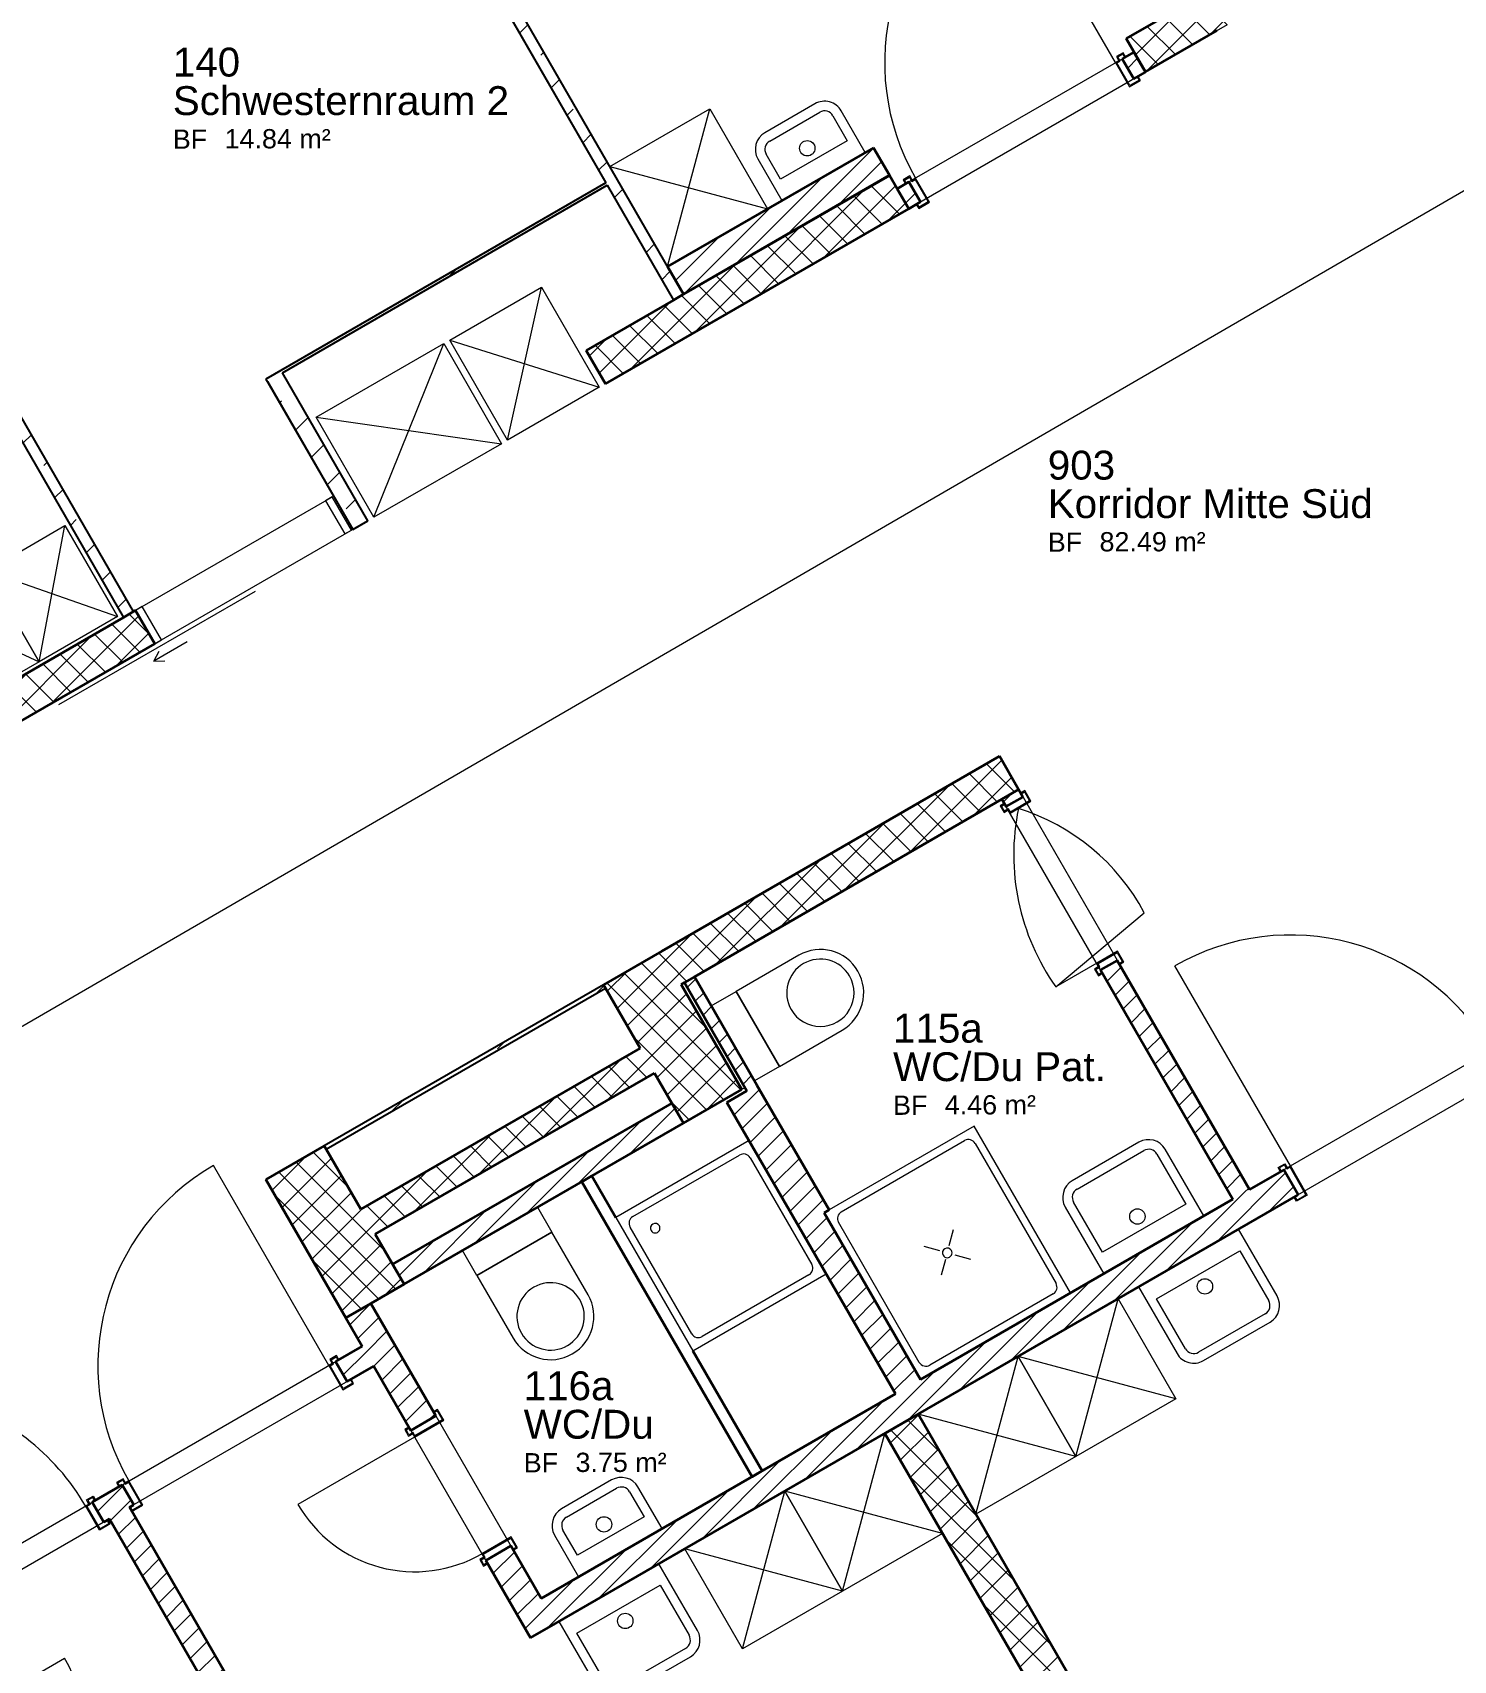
# Model space of a CAD drawing. Header units: centimetres. Extents: x -63 to 12757, y -227 to 7527.
# Drawn here: x 6162 to 6901, y 3370 to 4216 of the extents above; entities that cross this region are included whole.
import ezdxf

# ---------------------------------------------------------------- set-up
doc = ezdxf.new("R2010")
doc.units = ezdxf.units.CM
for name, color, linetype, lineweight in [('A----___H_HATCH', 252, 'Continuous', 9), ('A----___J_MARKEN', 252, 'Continuous', 15), ('A_E--___E_WAENDE', 7, 'Continuous', 35), ('A_E5-___E_FENTUER', 252, 'Continuous', 9), ('A_I4-___E_SANITAER', 253, 'Continuous', 9), ('A_M1-___E_TRENNWAENDE', 7, 'Continuous', 25), ('A_R--___E_AUSSTATTUNG', 253, 'Continuous', 9), ('A_Z20___E_RAUM', 255, 'Continuous', 9), ('A_Z21___T_RAUMTEXT', 7, 'Continuous', 15)]:
    doc.layers.add(name, color=color, linetype=linetype, lineweight=lineweight)
doc.styles.add('Arial_1', font='arial.ttf', dxfattribs={"height": 0.2})
doc.styles.add('Arial_2', font='arial.ttf', dxfattribs={"height": 10})
doc.styles.add('Arial_3', font='arial.ttf', dxfattribs={"height": 15})
pattern_1 = [(45, (0, 0), (-5.656854, 5.656854), [])]
pattern_2 = [(45, (0, 0), (-7.071068, 7.071068), []), (135, (0, 0), (-7.071068, -7.071068), [])]
pattern_3 = [(45, (0, 0), (-22.45064, 22.45064), []), (45, (22.45, 0), (-22.45064, 22.45064), [15.875, -7.937])]

# ---------------------------------------------------------------- blocks, each defined once
blk = doc.blocks.new('_Zargentür 1-flg - 90 x 210-2022651-033O')
at = {"layer": 'A_E5-___E_FENTUER'}
for p, q in [((-45, -3.28), (-45, 86.72)), ((-51, -0.78), (-47, -0.78)), ((-51, -3.28), (-51, -0.78)), ((-50.5, -3.28), (-51, -3.28)), ((-50.5, -1.28), (-50.5, -3.28)), ((-47.5, -1.28), (-50.5, -1.28)), ((-47.5, -3.78), (-47.5, -1.28)), ((-45.5, -3.78), (-47.5, -3.78)), ((-47, -0.78), (-47, -3.28)), ((-47, -3.28), (-45, -3.28)), ((-45.5, -20.28), (-45.5, -3.78)), ((-45, -3.28), (-45, -20.78)), ((45, -3.28), (47, -3.28)), ((45, -20.78), (45, -3.28)), ((45.5, -3.78), (45.5, -20.28)), ((47.5, -3.78), (45.5, -3.78)), ((47, -0.78), (51, -0.78)), ((47, -3.28), (47, -0.78)), ((47.5, -1.28), (47.5, -3.78)), ((50.5, -1.28), (47.5, -1.28)), ((50.5, -3.28), (50.5, -1.28)), ((51, -3.28), (50.5, -3.28)), ((51, -0.78), (51, -3.28)), ((-51.5, -18.28), (-51, -18.28)), ((-51.5, -20.78), (-51.5, -18.28)), ((-45, -20.78), (-51.5, -20.78)), ((-51, -18.28), (-51, -20.28)), ((-51, -20.28), (-45.5, -20.28)), ((51.5, -20.78), (45, -20.78)), ((45.5, -20.28), (51, -20.28)), ((51, -18.28), (51.5, -18.28)), ((51, -20.28), (51, -18.28)), ((51.5, -18.28), (51.5, -20.78))]:
    blk.add_line(p, q, dxfattribs=at)
blk.add_arc((-45, -3.28), 90, 360, 90, dxfattribs=at)
blk = doc.blocks.new('_Zargentür 1-flg - 120 x 210-2022510-033O')
at = {"layer": 'A_E5-___E_FENTUER'}
for p, q in [((-60, -4.78), (-60, 115.22)), ((-66, -2.28), (-62, -2.28)), ((-66, -4.78), (-66, -2.28)), ((-65.5, -4.78), (-66, -4.78)), ((-65.5, -2.78), (-65.5, -4.78)), ((-62.5, -2.78), (-65.5, -2.78)), ((-62.5, -5.28), (-62.5, -2.78)), ((-60.5, -5.28), (-62.5, -5.28)), ((-62, -2.28), (-62, -4.78)), ((-62, -4.78), (-60, -4.78)), ((-60.5, -18.78), (-60.5, -5.28)), ((-60, -4.78), (-60, -19.28)), ((60, -4.78), (62, -4.78)), ((60, -19.28), (60, -4.78)), ((60.5, -5.28), (60.5, -18.78)), ((62.5, -5.28), (60.5, -5.28)), ((62, -2.28), (66, -2.28)), ((62, -4.78), (62, -2.28)), ((62.5, -2.78), (62.5, -5.28)), ((65.5, -2.78), (62.5, -2.78)), ((65.5, -4.78), (65.5, -2.78)), ((66, -4.78), (65.5, -4.78)), ((66, -2.28), (66, -4.78)), ((-66.5, -16.78), (-66, -16.78)), ((-66.5, -19.28), (-66.5, -16.78)), ((-66, -16.78), (-66, -18.78)), ((66, -16.78), (66.5, -16.78)), ((66, -18.78), (66, -16.78)), ((66.5, -16.78), (66.5, -19.28)), ((-60, -19.28), (-66.5, -19.28)), ((-66, -18.78), (-60.5, -18.78)), ((66.5, -19.28), (60, -19.28)), ((60.5, -18.78), (66, -18.78))]:
    blk.add_line(p, q, dxfattribs=at)
blk.add_arc((-60, -4.78), 120, 360, 90, dxfattribs=at)
blk = doc.blocks.new('_Zargentür 1-flg - 120 x 210-V14-033O')
at = {"layer": 'A_E5-___E_FENTUER'}
for p, q in [((-60, 19.28), (-66.5, 19.28)), ((-66.5, 19.28), (-66.5, 16.78)), ((-66, 16.78), (-66, 18.78)), ((-66, 18.78), (-60.5, 18.78)), ((-60.5, 18.78), (-60.5, 5.28)), ((-60, 4.78), (-60, 19.28)), ((60, 19.28), (60, 4.78)), ((66.5, 19.28), (60, 19.28)), ((60.5, 5.28), (60.5, 18.78)), ((60.5, 18.78), (66, 18.78)), ((66, 18.78), (66, 16.78)), ((66.5, 16.78), (66.5, 19.28)), ((-66.5, 16.78), (-66, 16.78)), ((66, 16.78), (66.5, 16.78)), ((-65.5, 4.78), (-66, 4.78)), ((-66, 4.78), (-66, 2.28)), ((-66, 2.28), (-62, 2.28)), ((-65.5, 2.78), (-65.5, 4.78)), ((-62.5, 2.78), (-65.5, 2.78)), ((-60.5, 5.28), (-62.5, 5.28)), ((-62.5, 5.28), (-62.5, 2.78)), ((-62, 2.28), (-62, 4.78)), ((-62, 4.78), (-60, 4.78)), ((-60, 4.78), (-60, -115.22)), ((60, 4.78), (62, 4.78)), ((62.5, 5.28), (60.5, 5.28)), ((62, 4.78), (62, 2.28)), ((62, 2.28), (66, 2.28)), ((62.5, 2.78), (62.5, 5.28)), ((65.5, 2.78), (62.5, 2.78)), ((66, 4.78), (65.5, 4.78)), ((65.5, 4.78), (65.5, 2.78)), ((66, 2.28), (66, 4.78))]:
    blk.add_line(p, q, dxfattribs=at)
blk.add_arc((-60, 4.78), 120, 270, 0, dxfattribs=at)
blk = doc.blocks.new('_Zargentür 1-flg - 70 x 210-2022594-033O')
at = {"layer": 'A_E5-___E_FENTUER'}
for p, q in [((-35, 20.78), (-41.5, 20.78)), ((-41.5, 20.78), (-41.5, 18.28)), ((-41.5, 18.28), (-41, 18.28)), ((-41, 18.28), (-41, 20.28)), ((-41, 20.28), (-35.5, 20.28)), ((-35.5, 20.28), (-35.5, 3.78)), ((-35, 3.28), (-35, 20.78)), ((35, 20.78), (35, 3.28)), ((41.5, 20.78), (35, 20.78)), ((35.5, 3.78), (35.5, 20.28)), ((35.5, 20.28), (41, 20.28)), ((41, 20.28), (41, 18.28)), ((41, 18.28), (41.5, 18.28)), ((41.5, 18.28), (41.5, 20.78)), ((-40.5, 3.28), (-41, 3.28)), ((-41, 3.28), (-41, 0.78)), ((-41, 0.78), (-37, 0.78)), ((-40.5, 1.28), (-40.5, 3.28)), ((-37.5, 1.28), (-40.5, 1.28)), ((-35.5, 3.78), (-37.5, 3.78)), ((-37.5, 3.78), (-37.5, 1.28)), ((-37, 0.78), (-37, 3.28)), ((-37, 3.28), (-35, 3.28)), ((-35, 3.28), (-35, -66.72)), ((35, 3.28), (37, 3.28)), ((37.5, 3.78), (35.5, 3.78)), ((37, 3.28), (37, 0.78)), ((37, 0.78), (41, 0.78)), ((37.5, 1.28), (37.5, 3.78)), ((40.5, 1.28), (37.5, 1.28)), ((41, 3.28), (40.5, 3.28)), ((40.5, 3.28), (40.5, 1.28)), ((41, 0.78), (41, 3.28))]:
    blk.add_line(p, q, dxfattribs=at)
blk.add_arc((-35, 3.28), 70, 270, 0, dxfattribs=at)
blk = doc.blocks.new('_Schwenktür 1-flg - 90 x 210-1933235-033O')
at = {"layer": 'A_E5-___E_FENTUER'}
for p, q in [((45, -18.72), (34.6, 40.28)), ((-45, 18.28), (-51.5, 18.28)), ((-51.5, 18.28), (-51.5, 15.78)), ((-51, 15.78), (-51, 17.78)), ((-51, 17.78), (-45.5, 17.78)), ((-45.5, 17.78), (-45.5, 6.28)), ((-45, 5.78), (-45, 18.28)), ((45, 18.28), (45, 5.78)), ((51.5, 18.28), (45, 18.28)), ((45.5, 6.28), (45.5, 17.78)), ((45.5, 17.78), (51, 17.78)), ((51, 17.78), (51, 15.78)), ((51.5, 15.78), (51.5, 18.28)), ((-51.5, 15.78), (-51, 15.78)), ((51, 15.78), (51.5, 15.78)), ((-50.5, 5.78), (-51, 5.78)), ((-51, 5.78), (-51, 3.28)), ((-51, 3.28), (-47, 3.28)), ((-50.5, 3.78), (-50.5, 5.78)), ((-47.5, 3.78), (-50.5, 3.78)), ((-45.5, 6.28), (-47.5, 6.28)), ((-47.5, 6.28), (-47.5, 3.78)), ((-47, 3.28), (-47, 5.78)), ((-47, 5.78), (-45, 5.78)), ((45, 5.78), (45, -18.72)), ((45, 5.78), (47, 5.78)), ((47.5, 6.28), (45.5, 6.28)), ((47, 5.78), (47, 3.28)), ((47, 3.28), (51, 3.28)), ((47.5, 3.78), (47.5, 6.28)), ((50.5, 3.78), (47.5, 3.78)), ((51, 5.78), (50.5, 5.78)), ((50.5, 5.78), (50.5, 3.78)), ((51, 3.28), (51, 5.78))]:
    blk.add_line(p, q, dxfattribs=at)
for centre, radius, start, end in [((30.64, -71.17), 111.52, 87.96431, 132.70695), ((33.77, 99.06), 118.31, 228.25712, 275.44689)]:
    blk.add_arc(centre, radius, start, end, dxfattribs=at)
blk = doc.blocks.new('_Zargentür 1-flg - 120 x 210-2022588-033O')
at = {"layer": 'A_E5-___E_FENTUER'}
for p, q in [((-60, -3.28), (-60, 116.72)), ((-66, -0.78), (-62, -0.78)), ((-66, -3.28), (-66, -0.78)), ((-65.5, -3.28), (-66, -3.28)), ((-65.5, -1.28), (-65.5, -3.28)), ((-62.5, -1.28), (-65.5, -1.28)), ((-62.5, -3.78), (-62.5, -1.28)), ((-60.5, -3.78), (-62.5, -3.78)), ((-62, -0.78), (-62, -3.28)), ((-62, -3.28), (-60, -3.28)), ((-60.5, -20.28), (-60.5, -3.78)), ((-60, -3.28), (-60, -20.78)), ((60, -3.28), (62, -3.28)), ((60, -20.78), (60, -3.28)), ((60.5, -3.78), (60.5, -20.28)), ((62.5, -3.78), (60.5, -3.78)), ((62, -0.78), (66, -0.78)), ((62, -3.28), (62, -0.78)), ((62.5, -1.28), (62.5, -3.78)), ((65.5, -1.28), (62.5, -1.28)), ((65.5, -3.28), (65.5, -1.28)), ((66, -3.28), (65.5, -3.28)), ((66, -0.78), (66, -3.28)), ((-66.5, -18.28), (-66, -18.28)), ((-66.5, -20.78), (-66.5, -18.28)), ((-60, -20.78), (-66.5, -20.78)), ((-66, -18.28), (-66, -20.28)), ((-66, -20.28), (-60.5, -20.28)), ((66.5, -20.78), (60, -20.78)), ((60.5, -20.28), (66, -20.28)), ((66, -18.28), (66.5, -18.28)), ((66, -20.28), (66, -18.28)), ((66.5, -18.28), (66.5, -20.78))]:
    blk.add_line(p, q, dxfattribs=at)
blk.add_arc((-60, -3.28), 120, 360, 90, dxfattribs=at)
blk = doc.blocks.new('_Zargentür 1-flg - 120 x 210-2022589-033O')
at = {"layer": 'A_E5-___E_FENTUER'}
for p, q in [((-60, 20.78), (-66.5, 20.78)), ((-66.5, 20.78), (-66.5, 18.28)), ((-66.5, 18.28), (-66, 18.28)), ((-66, 18.28), (-66, 20.28)), ((-66, 20.28), (-60.5, 20.28)), ((-60.5, 20.28), (-60.5, 3.78)), ((-60, 3.28), (-60, 20.78)), ((60, 20.78), (60, 3.28)), ((66.5, 20.78), (60, 20.78)), ((60.5, 3.78), (60.5, 20.28)), ((60.5, 20.28), (66, 20.28)), ((66, 20.28), (66, 18.28)), ((66, 18.28), (66.5, 18.28)), ((66.5, 18.28), (66.5, 20.78)), ((-65.5, 3.28), (-66, 3.28)), ((-66, 3.28), (-66, 0.78)), ((-66, 0.78), (-62, 0.78)), ((-65.5, 1.28), (-65.5, 3.28)), ((-62.5, 1.28), (-65.5, 1.28)), ((-60.5, 3.78), (-62.5, 3.78)), ((-62.5, 3.78), (-62.5, 1.28)), ((-62, 0.78), (-62, 3.28)), ((-62, 3.28), (-60, 3.28)), ((-60, 3.28), (-60, -116.72)), ((60, 3.28), (62, 3.28)), ((62.5, 3.78), (60.5, 3.78)), ((62, 3.28), (62, 0.78)), ((62, 0.78), (66, 0.78)), ((62.5, 1.28), (62.5, 3.78)), ((65.5, 1.28), (62.5, 1.28)), ((66, 3.28), (65.5, 3.28)), ((65.5, 3.28), (65.5, 1.28)), ((66, 0.78), (66, 3.28))]:
    blk.add_line(p, q, dxfattribs=at)
blk.add_arc((-60, 3.28), 120, 270, 0, dxfattribs=at)
blk = doc.blocks.new('_Waschbecken - 500 x 350-473838-033O')
at = {"layer": 'A_I4-___E_SANITAER'}
for p, q in [((27.6, 42.5), (-2.4, 42.5)), ((-2.4, 37.5), (27.6, 37.5)), ((-2.4, 37.5), (27.6, 37.5)), ((-12.4, 32.5), (-12.4, 7.5)), ((-7.4, 17.5), (-7.4, 32.5)), ((-7.4, 17.5), (-7.4, 32.5)), ((32.6, 32.5), (32.6, 17.5)), ((32.6, 32.5), (32.6, 17.5)), ((37.6, 7.5), (37.6, 32.5)), ((32.6, 17.5), (-7.4, 17.5)), ((32.6, 17.5), (-7.4, 17.5)), ((-12.4, 7.5), (37.6, 7.5))]:
    blk.add_line(p, q, dxfattribs=at)
blk.add_circle((12.6, 24.5), 4, dxfattribs=at)
for centre, radius, start, end in [((-2.4, 32.5), 10, 90, 180), ((-2.4, 32.5), 10, 90, 180), ((27.6, 32.5), 10, 360, 90), ((27.6, 32.5), 10, 360, 90), ((-2.4, 32.5), 5, 90, 180), ((-2.4, 32.5), 5, 90, 180), ((27.6, 32.5), 5, 0, 90), ((27.6, 32.5), 5, 0, 90)]:
    blk.add_arc(centre, radius, start, end, dxfattribs=at)
blk = doc.blocks.new('_WC - mit Spülkasten-1642833-033O')
at = {"layer": 'A_I4-___E_SANITAER'}
for p, q in [((-9.9, 58.5), (-9.9, 21)), ((35.1, 21), (35.1, 58.5)), ((-9.9, 6), (-9.9, 21)), ((35.1, 21), (-9.9, 21)), ((-9.9, 21), (35.1, 21)), ((35.1, 21), (35.1, 6)), ((-9.9, 6), (35.1, 6))]:
    blk.add_line(p, q, dxfattribs=at)
for radius, start, end in [(22.5, 360, 180), (17.5, 90, 270), (17.5, 90, 270), (17.5, 270, 90), (17.5, 270, 90)]:
    blk.add_arc((12.6, 58.5), radius, start, end, dxfattribs=at)
blk = doc.blocks.new('_Dusche - 80 x 80-315892-033O')
at = {"layer": 'A_I4-___E_SANITAER'}
for p, q in [((24.43, 56.98), (-55.57, 56.98)), ((-55.57, 56.98), (-55.57, -23.02)), ((-47.57, 52.98), (16.43, 52.98)), ((-47.57, 52.98), (16.43, 52.98)), ((24.43, -23.02), (24.43, 56.98)), ((-51.57, -15.02), (-51.57, 48.98)), ((-51.57, -15.02), (-51.57, 48.98)), ((20.43, 48.98), (20.43, -15.02)), ((20.43, 48.98), (20.43, -15.02)), ((-55.57, -23.02), (24.43, -23.02)), ((16.43, -19.02), (-47.57, -19.02)), ((16.43, -19.02), (-47.57, -19.02))]:
    blk.add_line(p, q, dxfattribs=at)
for centre, radius, start, end in [((-47.57, 48.98), 4, 90, 180), ((-47.57, 48.98), 4, 90, 180), ((16.43, 48.98), 4, 0, 90), ((16.43, 48.98), 4, 0, 90), ((9.43, -8.02), 2.5, 0, 180), ((9.43, -8.02), 2.5, 360, 180), ((9.43, -8.02), 2.5, 180, 360), ((9.43, -8.02), 2.5, 180, 360), ((-47.57, -15.02), 4, 180, 270), ((-47.57, -15.02), 4, 180, 270), ((16.43, -15.02), 4, 270, 0), ((16.43, -15.02), 4, 270, 0)]:
    blk.add_arc(centre, radius, start, end, dxfattribs=at)
blk = doc.blocks.new('_Zargentür 1-flg - 120 x 210-2022513-033O')
at = {"layer": 'A_E5-___E_FENTUER'}
for p, q in [((-60, 19.28), (-66.5, 19.28)), ((-66.5, 19.28), (-66.5, 16.78)), ((-66, 16.78), (-66, 18.78)), ((-66, 18.78), (-60.5, 18.78)), ((-60.5, 18.78), (-60.5, 5.28)), ((-60, 4.78), (-60, 19.28)), ((60, 19.28), (60, 4.78)), ((66.5, 19.28), (60, 19.28)), ((60.5, 5.28), (60.5, 18.78)), ((60.5, 18.78), (66, 18.78)), ((66, 18.78), (66, 16.78)), ((66.5, 16.78), (66.5, 19.28)), ((-66.5, 16.78), (-66, 16.78)), ((66, 16.78), (66.5, 16.78)), ((-65.5, 4.78), (-66, 4.78)), ((-66, 4.78), (-66, 2.28)), ((-66, 2.28), (-62, 2.28)), ((-65.5, 2.78), (-65.5, 4.78)), ((-62.5, 2.78), (-65.5, 2.78)), ((-60.5, 5.28), (-62.5, 5.28)), ((-62.5, 5.28), (-62.5, 2.78)), ((-62, 2.28), (-62, 4.78)), ((-62, 4.78), (-60, 4.78)), ((-60, 4.78), (-60, -115.22)), ((60, 4.78), (62, 4.78)), ((62.5, 5.28), (60.5, 5.28)), ((62, 4.78), (62, 2.28)), ((62, 2.28), (66, 2.28)), ((62.5, 2.78), (62.5, 5.28)), ((65.5, 2.78), (62.5, 2.78)), ((66, 4.78), (65.5, 4.78)), ((65.5, 4.78), (65.5, 2.78)), ((66, 2.28), (66, 4.78))]:
    blk.add_line(p, q, dxfattribs=at)
blk.add_arc((-60, 4.78), 120, 270, 0, dxfattribs=at)
blk = doc.blocks.new('_Schiebetür 1-flg - 110 x 210-1930880-033O')
at = {"layer": 'A_E5-___E_FENTUER'}
for p, q in [((-55, 17.63), (-59, 17.63)), ((-59, 17.63), (-59, -2.37)), ((-55, -2.37), (-55, 17.63)), ((59, 17.63), (55, 17.63)), ((55, 17.63), (55, -2.37)), ((59, -2.37), (59, 17.63)), ((-118, -4.87), (0, -4.87)), ((-64, -9.87), (-58.97, -6.96)), ((-59, -2.37), (-55, -2.37)), ((55, -2.37), (59, -2.37)), ((-64, -9.87), (-58.97, -12.77)), ((-44, -9.87), (-64, -9.87))]:
    blk.add_line(p, q, dxfattribs=at)
blk = doc.blocks.new('_WC - mit Spülkasten-1642832-033O')
at = {"layer": 'A_I4-___E_SANITAER'}
for p, q in [((-9.9, 55.5), (-9.9, 18)), ((35.1, 18), (35.1, 55.5)), ((-9.9, 3), (-9.9, 18)), ((35.1, 18), (-9.9, 18)), ((-9.9, 18), (35.1, 18)), ((35.1, 18), (35.1, 3)), ((-9.9, 3), (35.1, 3))]:
    blk.add_line(p, q, dxfattribs=at)
for radius, start, end in [(22.5, 360, 180), (17.5, 90, 270), (17.5, 90, 270), (17.5, 270, 90), (17.5, 270, 90)]:
    blk.add_arc((12.6, 55.5), radius, start, end, dxfattribs=at)
blk = doc.blocks.new('_Waschbecken - 500 x 350-474586-033O')
at = {"layer": 'A_I4-___E_SANITAER'}
for p, q in [((27.6, 43.25), (-2.4, 43.25)), ((-2.4, 38.25), (27.6, 38.25)), ((-2.4, 38.25), (27.6, 38.25)), ((-12.4, 33.25), (-12.4, 8.25)), ((-7.4, 18.25), (-7.4, 33.25)), ((-7.4, 18.25), (-7.4, 33.25)), ((32.6, 33.25), (32.6, 18.25)), ((32.6, 33.25), (32.6, 18.25)), ((37.6, 8.25), (37.6, 33.25)), ((32.6, 18.25), (-7.4, 18.25)), ((32.6, 18.25), (-7.4, 18.25)), ((-12.4, 8.25), (37.6, 8.25))]:
    blk.add_line(p, q, dxfattribs=at)
blk.add_circle((12.6, 25.25), 4, dxfattribs=at)
for centre, radius, start, end in [((-2.4, 33.25), 10, 90, 180), ((-2.4, 33.25), 10, 90, 180), ((27.6, 33.25), 10, 360, 90), ((27.6, 33.25), 10, 360, 90), ((-2.4, 33.25), 5, 90, 180), ((-2.4, 33.25), 5, 90, 180), ((27.6, 33.25), 5, 0, 90), ((27.6, 33.25), 5, 0, 90)]:
    blk.add_arc(centre, radius, start, end, dxfattribs=at)
blk = doc.blocks.new('_Waschbecken - 600 x 500-V17-033O')
at = {"layer": 'A_I4-___E_SANITAER'}
for p, q in [((32.6, 57.5), (-7.4, 57.5)), ((-7.4, 52.5), (32.6, 52.5)), ((-7.4, 52.5), (32.6, 52.5)), ((-17.4, 47.5), (-17.4, 7.5)), ((-12.4, 17.5), (-12.4, 47.5)), ((-12.4, 17.5), (-12.4, 47.5)), ((37.6, 47.5), (37.6, 17.5)), ((37.6, 47.5), (37.6, 17.5)), ((42.6, 7.5), (42.6, 47.5)), ((37.6, 17.5), (-12.4, 17.5)), ((37.6, 17.5), (-12.4, 17.5)), ((-17.4, 7.5), (42.6, 7.5))]:
    blk.add_line(p, q, dxfattribs=at)
blk.add_circle((12.6, 24.5), 4, dxfattribs=at)
for centre, radius, start, end in [((-7.4, 47.5), 10, 90, 180), ((-7.4, 47.5), 10, 90, 180), ((-7.4, 47.5), 5, 90, 180), ((-7.4, 47.5), 5, 90, 180), ((32.6, 47.5), 10, 360, 90), ((32.6, 47.5), 10, 360, 90), ((32.6, 47.5), 5, 0, 90), ((32.6, 47.5), 5, 0, 90)]:
    blk.add_arc(centre, radius, start, end, dxfattribs=at)
blk = doc.blocks.new('_Dusche_ungleich2 - ungleich-826947-033O')
at = {"layer": 'A_I4-___E_SANITAER'}
for p, q in [((-48.84, 47.97), (-48.84, -52.02)), ((41.16, 47.99), (-45.84, 47.99)), ((-40.84, 43.99), (33.16, 43.99)), ((-40.84, 43.99), (33.16, 43.99)), ((41.16, -52.02), (41.16, 47.99)), ((-44.84, -44.02), (-44.84, 39.99)), ((-44.84, -44.02), (-44.84, 39.99)), ((37.16, 39.99), (37.16, -44.02)), ((37.16, 39.99), (37.16, -44.02)), ((-6.67, 0.81), (-12.68, 6.82)), ((-1.01, 0.81), (5, 6.82)), ((-6.32, -4.49), (-12.33, -10.5)), ((-1.01, -4.84), (5, -10.85)), ((33.16, -48.02), (-40.84, -48.02)), ((33.16, -48.02), (-40.84, -48.02)), ((-48.84, -52.02), (41.16, -52.02))]:
    blk.add_line(p, q, dxfattribs=at)
for centre, radius, start, end in [((-40.84, 39.99), 4, 90, 180), ((-40.84, 39.99), 4, 90, 180), ((33.16, 39.99), 4, 0, 90), ((33.16, 39.99), 4, 0, 90), ((-3.84, -2.02), 2.5, 0, 180), ((-3.84, -2.02), 2.5, 360, 180), ((-3.84, -2.02), 2.5, 180, 360), ((-3.84, -2.02), 2.5, 180, 360), ((-40.84, -44.02), 4, 180, 270), ((-40.84, -44.02), 4, 180, 270), ((33.16, -44.02), 4, 270, 0), ((33.16, -44.02), 4, 270, 0)]:
    blk.add_arc(centre, radius, start, end, dxfattribs=at)
blk = doc.blocks.new('_Schrank Variabel - _Schrank Variabel-1645260-033O')
at = {"layer": 'A_R--___E_AUSSTATTUNG'}
for p, q in [((-15.03, -24.98), (-15.03, 29.52)), ((-15.03, 29.52), (23.47, 29.52)), ((-15.03, -24.98), (23.47, 29.52)), ((-15.03, 29.52), (23.47, -24.98)), ((23.47, 29.52), (23.47, -24.98)), ((23.47, -24.98), (-15.03, -24.98))]:
    blk.add_line(p, q, dxfattribs=at)
blk = doc.blocks.new('_Schrank Variabel - _Schrank Variabel-1645539-033O')
at = {"layer": 'A_R--___E_AUSSTATTUNG'}
for p, q in [((-19.28, -24.98), (-19.28, 29.52)), ((-19.28, 29.52), (27.72, 29.52)), ((-19.28, -24.98), (27.72, 29.52)), ((-19.28, 29.52), (27.72, -24.98)), ((27.72, 29.52), (27.72, -24.98)), ((27.72, -24.98), (-19.28, -24.98))]:
    blk.add_line(p, q, dxfattribs=at)
blk = doc.blocks.new('_Schrank Variabel - _Schrank Variabel-1645812-033O')
at = {"layer": 'A_R--___E_AUSSTATTUNG'}
for p, q in [((-34.03, -27.75), (-34.03, 32.28)), ((-34.03, 32.28), (42.47, 32.28)), ((-34.03, -27.75), (42.47, 32.28)), ((-34.03, 32.28), (42.47, -27.75)), ((42.47, 32.28), (42.47, -27.75)), ((42.47, -27.75), (-34.03, -27.75))]:
    blk.add_line(p, q, dxfattribs=at)
blk = doc.blocks.new('_Schrank Variabel - _Schrank Variabel-1646039-033O')
at = {"layer": 'A_R--___E_AUSSTATTUNG'}
for p, q in [((-23.28, -27.75), (-23.28, 32.28)), ((-23.28, 32.28), (31.72, 32.28)), ((-23.28, -27.75), (31.72, 32.28)), ((-23.28, 32.28), (31.72, -27.75)), ((31.72, 32.28), (31.72, -27.75)), ((31.72, -27.75), (-23.28, -27.75))]:
    blk.add_line(p, q, dxfattribs=at)
blk = doc.blocks.new('_Schrank - Hochschrank 60 x 60-2063835-033O')
at = {"layer": 'A_R--___E_AUSSTATTUNG'}
for p, q in [((-25.78, -27.73), (-25.78, 32.27)), ((-25.78, 32.27), (34.22, 32.27)), ((-25.78, -27.73), (34.22, 32.27)), ((-25.78, 32.27), (34.22, -27.73)), ((34.22, 32.27), (34.22, -27.73)), ((34.22, -27.73), (-25.78, -27.73))]:
    blk.add_line(p, q, dxfattribs=at)
blk = doc.blocks.new('_Beschriftung Räume - Nummer_ Name_ Fläche-157530-033O')
at = {"layer": 'A_Z21___T_RAUMTEXT', "insert": (-0.364, -0.522), "char_height": 0.2, "width": 0.44093, "attachment_point": 1, "style": 'Arial_1'}
blk.add_mtext('BF', dxfattribs=at)

msp = doc.modelspace()

# ---------------------------------------------------------------- hatches: boundary and pattern name
at = {"layer": 'A----___H_HATCH'}
h = msp.add_hatch(dxfattribs=at)
h.set_pattern_fill('FP_15', color=256, style=0, pattern_type=2)
h.set_pattern_definition(pattern_3)
h.paths.add_polyline_path([(6495.36, 4076.54), (6500.56, 4079.54), (6267.61, 4483.19), (6262.41, 4480.19), (6460.97, 4136.14)], flags=0)
h = msp.add_hatch(dxfattribs=at)
h.set_pattern_fill('FP_15', color=256, style=0, pattern_type=2)
h.set_pattern_definition(pattern_3)
h.paths.add_polyline_path([(6209.63, 3911.64), (6214.82, 3914.64), (6045.32, 4208.22), (6040.13, 4205.22), (6059.07, 4172.41)], flags=0)
h.paths.add_polyline_path([(5991.13, 4290.09), (5996.32, 4293.09), (5981.81, 4318.23), (5976.62, 4315.23), (5981.81, 4306.23)], flags=0)
h = msp.add_hatch(dxfattribs=at)
h.set_pattern_fill('FP_2', color=256, style=0, pattern_type=2)
h.set_pattern_definition(pattern_2)
h.paths.add_polyline_path([(6740.55, 4195.04), (6788.18, 4222.54), (6778.18, 4239.86), (6730.55, 4212.36)], flags=0)
h = msp.add_hatch(dxfattribs=at)
h.set_pattern_fill('FP_18', color=256, style=0, pattern_type=2)
h.set_pattern_definition(pattern_1)
h.paths.add_polyline_path([(6617.61, 4124), (6623.67, 4127.5), (6617.67, 4137.89), (6611.61, 4134.39)], flags=0)
h.paths.add_polyline_path([(6734.52, 4191.5), (6740.58, 4195), (6734.58, 4205.39), (6728.52, 4201.89)], flags=0)
h = msp.add_hatch(dxfattribs=at)
h.set_pattern_fill('FP_18', color=256, style=0, pattern_type=2)
h.set_pattern_definition(pattern_1)
h.paths.add_polyline_path([(6500.53, 4079.59), (6607.58, 4141.37), (6599.34, 4155.67), (6492.28, 4093.88)], flags=0)
h = msp.add_hatch(dxfattribs=at)
h.set_pattern_fill('FP_15', color=256, style=0, pattern_type=2)
h.set_pattern_definition(pattern_3)
h.paths.add_polyline_path([(6284.38, 4034.18), (6460.97, 4136.14), (6460.22, 4137.44), (6283.63, 4035.48)], flags=0)
h = msp.add_hatch(dxfattribs=at)
h.set_pattern_fill('FP_2', color=256, style=0, pattern_type=2)
h.set_pattern_definition(pattern_2)
h.paths.add_polyline_path([(6459.98, 4033.03), (6617.61, 4124), (6607.61, 4141.32), (6449.98, 4050.36)], flags=0)
h = msp.add_hatch(dxfattribs=at)
h.set_pattern_fill('FP_15', color=256, style=0, pattern_type=2)
h.set_pattern_definition(pattern_3)
h.paths.add_polyline_path([(6328.75, 3957.32), (6336.55, 3961.82), (6292.17, 4038.68), (6284.38, 4034.18)], flags=0)
h = msp.add_hatch(dxfattribs=at)
h.set_pattern_fill('FP_2', color=256, style=0, pattern_type=2)
h.set_pattern_definition(pattern_2)
h.paths.add_polyline_path([(6038.19, 3789.56), (6225.9, 3897.94), (6215.9, 3915.26), (6028.19, 3806.88)], flags=0)
h = msp.add_hatch(dxfattribs=at)
h.set_pattern_fill('FP_2', color=256, style=0, pattern_type=2)
h.set_pattern_definition(pattern_2)
h.paths.add_polyline_path([(6499.29, 3720.92), (6674.66, 3822.17), (6664.66, 3839.5), (6489.3, 3738.24)], flags=0)
h = msp.add_hatch(dxfattribs=at)
h.set_pattern_fill('FP_18', color=256, style=0, pattern_type=2)
h.set_pattern_definition(pattern_1)
h.paths.add_polyline_path([(6785.99, 3609.33), (6794.65, 3614.33), (6725.9, 3733.39), (6717.24, 3728.39), (6769.69, 3637.56)], flags=0)
h.paths.add_polyline_path([(6668.24, 3813.26), (6676.9, 3818.26), (6674.65, 3822.16), (6665.99, 3817.16)], flags=0)
h = msp.add_hatch(dxfattribs=at)
h.set_pattern_fill('FP_18', color=256, style=0, pattern_type=2)
h.set_pattern_definition(pattern_1)
h.paths.add_polyline_path([(6434.09, 3388.85), (6819.91, 3611.59), (6812.41, 3624.58), (6426.59, 3401.84)], flags=0)
h.paths.add_polyline_path([(6930.77, 3675.59), (6945.92, 3684.34), (6938.42, 3697.33), (6923.27, 3688.58)], flags=0)
h.paths.add_polyline_path([(7056.77, 3748.34), (7085.34, 3764.83), (7077.84, 3777.82), (7049.27, 3761.33)], flags=0)
h = msp.add_hatch(dxfattribs=at)
h.set_pattern_fill('FP_2', color=256, style=0, pattern_type=2)
h.set_pattern_definition(pattern_2)
h.paths.add_polyline_path([(6500.48, 3648.83), (6530.8, 3666.33), (6489.3, 3738.24), (6458.98, 3720.74), (6494.49, 3659.22)], flags=0)
h = msp.add_hatch(dxfattribs=at)
h.set_pattern_fill('FP_18', color=256, style=0, pattern_type=2)
h.set_pattern_definition(pattern_1)
h.paths.add_polyline_path([(6533.53, 3665.6), (6538.72, 3668.6), (6506.21, 3724.91), (6501.01, 3721.91), (6511.12, 3704.41)], flags=0)
h = msp.add_hatch(dxfattribs=at)
h.set_pattern_fill('FP_15', color=256, style=0, pattern_type=2)
h.set_pattern_definition(pattern_3)
h.paths.add_polyline_path([(6314.92, 3635.26), (6459.98, 3719.01), (6458.98, 3720.74), (6313.92, 3637)], flags=0)
h = msp.add_hatch(dxfattribs=at)
h.set_pattern_fill('FP_2', color=256, style=0, pattern_type=2)
h.set_pattern_definition(pattern_2)
h.paths.add_polyline_path([(6340.42, 3591.1), (6485.49, 3674.81), (6477.99, 3687.8), (6332.92, 3604.09)], flags=0)
h = msp.add_hatch(dxfattribs=at)
h.set_pattern_fill('FP_18', color=256, style=0, pattern_type=2)
h.set_pattern_definition(pattern_1)
h.paths.add_polyline_path([(6560.62, 3594.67), (6576.21, 3603.67), (6538.72, 3668.6), (6523.13, 3659.6), (6555.16, 3604.13)], flags=0)
h = msp.add_hatch(dxfattribs=at)
h.set_pattern_fill('FP_18', color=256, style=0, pattern_type=2)
h.set_pattern_definition(pattern_1)
h.paths.add_polyline_path([(6355.43, 3565.08), (6500.48, 3648.83), (6494.49, 3659.22), (6349.43, 3575.47)], flags=0)
h = msp.add_hatch(dxfattribs=at)
h.set_pattern_fill('FP_2', color=256, style=0, pattern_type=2)
h.set_pattern_definition(pattern_2)
h.paths.add_polyline_path([(6325.11, 3547.62), (6355.42, 3565.12), (6313.92, 3637), (6283.61, 3619.5)], flags=0)
h = msp.add_hatch(dxfattribs=at)
h.set_pattern_fill('FP_18', color=256, style=0, pattern_type=2)
h.set_pattern_definition(pattern_1)
h.paths.add_polyline_path([(6610.61, 3508.08), (6623.6, 3515.58), (6573.61, 3602.17), (6560.62, 3594.67), (6576.93, 3566.41)], flags=0)
h = msp.add_hatch(dxfattribs=at)
h.set_pattern_fill('FP_18', color=256, style=0, pattern_type=2)
h.set_pattern_definition(pattern_1)
h.paths.add_polyline_path([(6421.1, 3381.35), (6434.09, 3388.85), (6410.85, 3429.11), (6397.86, 3421.61)], flags=0)
h.paths.add_polyline_path([(6358.86, 3489.16), (6371.85, 3496.66), (6338.11, 3555.12), (6325.12, 3547.62), (6355.44, 3495.09)], flags=0)
h = msp.add_hatch(dxfattribs=at)
h.set_pattern_fill('FP_18', color=256, style=0, pattern_type=2)
h.set_pattern_definition(pattern_1)
h.paths.add_polyline_path([(6075.48, 3369.96), (6088.48, 3377.47), (6082.48, 3387.86), (6069.48, 3380.36), (6075.38, 3370.13)], flags=0)
h.paths.add_polyline_path([(6199.33, 3441.47), (6214.92, 3450.47), (6208.92, 3460.86), (6193.33, 3451.86)], flags=0)
h.paths.add_polyline_path([(6325.77, 3514.47), (6339.63, 3522.47), (6333.63, 3532.86), (6319.77, 3524.86)], flags=0)
h = msp.add_hatch(dxfattribs=at)
h.set_pattern_fill('FP_2', color=256, style=0, pattern_type=2)
h.set_pattern_definition(pattern_2)
h.paths.add_polyline_path([(6870.15, 3028.6), (6887.47, 3038.6), (6622.48, 3497.57), (6605.16, 3487.57), (6827.36, 3102.71)], flags=0)
h = msp.add_hatch(dxfattribs=at)
h.set_pattern_fill('FP_18', color=256, style=0, pattern_type=2)
h.set_pattern_definition(pattern_1)
h.paths.add_polyline_path([(6543.42, 2852.47), (6557.27, 2852.47), (6212.76, 3449.22), (6202.37, 3443.22), (6398.95, 3102.71)], flags=0)

# ---------------------------------------------------------------- linework, layer by layer
at = {"layer": 'A----___J_MARKEN'}
msp.add_line((246.8, 273.69), (11178.37, 6609.72), dxfattribs=at)
at = {"layer": 'A_E--___E_WAENDE'}
for p, q in [((6767.78, 4233.86), (6730.55, 4212.36)), ((6740.55, 4195.04), (6777.78, 4216.54)), ((6734.58, 4205.39), (6728.52, 4201.89)), ((6730.55, 4212.36), (6740.55, 4195.04)), ((6740.58, 4195), (6734.58, 4205.39)), ((6728.52, 4201.89), (6734.52, 4191.5)), ((6734.52, 4191.5), (6740.58, 4195)), ((6599.34, 4155.67), (6492.28, 4093.88)), ((6607.58, 4141.37), (6599.34, 4155.67)), ((6500.53, 4079.59), (6607.58, 4141.37)), ((6607.61, 4141.32), (6500.56, 4079.54)), ((6611.61, 4134.39), (6607.61, 4141.32)), ((6617.67, 4137.89), (6611.61, 4134.39)), ((6623.67, 4127.5), (6617.67, 4137.89)), ((6617.61, 4124), (6611.61, 4134.39)), ((6611.61, 4134.39), (6617.61, 4124)), ((6459.98, 4033.03), (6617.61, 4124)), ((6617.61, 4124), (6623.67, 4127.5)), ((6492.28, 4093.88), (6500.53, 4079.59)), ((6495.36, 4076.54), (6500.56, 4079.54)), ((6495.36, 4076.54), (6449.98, 4050.36)), ((6449.98, 4050.36), (6459.98, 4033.03)), ((6209.63, 3911.64), (6033.39, 3809.88)), ((6209.63, 3911.64), (6214.82, 3914.64)), ((6215.9, 3915.26), (6214.82, 3914.64)), ((6225.9, 3897.94), (6215.9, 3915.26)), ((6043.39, 3792.56), (6225.9, 3897.94)), ((6664.66, 3839.5), (6489.3, 3738.24)), ((6674.66, 3822.17), (6664.66, 3839.5)), ((6506.21, 3724.91), (6665.99, 3817.16)), ((6674.65, 3822.16), (6665.99, 3817.16)), ((6665.99, 3817.16), (6668.24, 3813.26)), ((6668.24, 3813.26), (6676.9, 3818.26)), ((6674.65, 3822.16), (6674.66, 3822.17)), ((6676.9, 3818.26), (6674.65, 3822.16)), ((6489.3, 3738.24), (6458.98, 3720.74)), ((6725.9, 3733.39), (6717.24, 3728.39)), ((6794.65, 3614.33), (6725.9, 3733.39)), ((6506.21, 3724.91), (6501.01, 3721.91)), ((6538.72, 3668.6), (6506.21, 3724.91)), ((6717.24, 3728.39), (6785.99, 3609.33)), ((6459.98, 3719.01), (6458.98, 3720.74)), ((6459.98, 3719.01), (6477.99, 3687.8)), ((6499.29, 3720.92), (6501.01, 3721.91)), ((6530.8, 3666.33), (6499.29, 3720.92)), ((6501.01, 3721.91), (6533.53, 3665.6)), ((6477.99, 3687.8), (6332.92, 3604.09)), ((6340.42, 3591.1), (6485.49, 3674.81)), ((6485.49, 3674.81), (6494.49, 3659.22)), ((6500.48, 3648.83), (6530.8, 3666.33)), ((6533.53, 3665.6), (6523.13, 3659.6)), ((6576.21, 3603.67), (6538.72, 3668.6)), ((6494.49, 3659.22), (6349.43, 3575.47)), ((6500.48, 3648.83), (6494.49, 3659.22)), ((6523.13, 3659.6), (6560.62, 3594.67)), ((6355.43, 3565.08), (6500.48, 3648.83)), ((6313.92, 3637), (6283.61, 3619.5)), ((6313.92, 3637), (6314.92, 3635.26)), ((6332.92, 3604.09), (6314.92, 3635.26)), ((6452.89, 3621.35), (6447.7, 3618.35)), ((6452.89, 3621.35), (6465.38, 3599.72)), ((6812.41, 3624.58), (6794.65, 3614.33)), ((6819.91, 3611.59), (6812.41, 3624.58)), ((6283.61, 3619.5), (6325.11, 3547.62)), ((6536.15, 3465.09), (6447.7, 3618.35)), ((6434.09, 3388.85), (6819.91, 3611.59)), ((6573.61, 3602.17), (6576.21, 3603.67)), ((6785.99, 3609.33), (6623.6, 3515.58)), ((6623.6, 3515.58), (6573.61, 3602.17)), ((6355.42, 3565.12), (6340.42, 3591.1)), ((6560.62, 3594.67), (6610.61, 3508.08)), ((6349.43, 3575.47), (6355.43, 3565.08)), ((6338.11, 3555.12), (6355.42, 3565.12)), ((6325.11, 3547.62), (6338.11, 3555.12)), ((6338.11, 3555.12), (6325.12, 3547.62)), ((6371.85, 3496.66), (6338.11, 3555.12)), ((6325.12, 3547.62), (6333.63, 3532.86)), ((6333.63, 3532.86), (6319.77, 3524.86)), ((6505.33, 3530.48), (6541.34, 3468.09)), ((6319.77, 3524.86), (6325.77, 3514.47)), ((6325.77, 3514.47), (6339.63, 3522.47)), ((6339.63, 3522.47), (6358.86, 3489.16)), ((6610.61, 3508.08), (6426.59, 3401.84)), ((6358.86, 3489.16), (6371.85, 3496.66)), ((6622.48, 3497.57), (6605.16, 3487.57)), ((6887.47, 3038.6), (6622.48, 3497.57)), ((6605.16, 3487.57), (6870.15, 3028.6)), ((6208.92, 3460.86), (6193.33, 3451.86)), ((6214.92, 3450.47), (6208.92, 3460.86)), ((6536.15, 3465.09), (6541.34, 3468.09)), ((6193.33, 3451.86), (6199.33, 3441.47)), ((6199.33, 3441.47), (6202.37, 3443.22)), ((6202.37, 3443.22), (6533.09, 2870.36)), ((6212.76, 3449.22), (6214.92, 3450.47)), ((6557.27, 2852.47), (6212.76, 3449.22)), ((6410.85, 3429.11), (6397.86, 3421.61)), ((6426.59, 3401.84), (6410.85, 3429.11)), ((6397.86, 3421.61), (6421.1, 3381.35)), ((6421.1, 3381.35), (6434.09, 3388.85))]:
    msp.add_line(p, q, dxfattribs=at)
at = {"layer": 'A_M1-___E_TRENNWAENDE'}
for p, q in [((6262.41, 4480.19), (6460.22, 4137.44)), ((6500.56, 4079.54), (6267.61, 4483.19)), ((6040.13, 4205.22), (6209.63, 3911.64)), ((6214.82, 3914.64), (6045.32, 4208.22)), ((6460.22, 4137.44), (6283.63, 4035.48)), ((6292.17, 4038.68), (6460.97, 4136.14)), ((6460.97, 4136.14), (6495.36, 4076.54)), ((6283.63, 4035.48), (6284.38, 4034.18)), ((6336.55, 3961.82), (6292.17, 4038.68)), ((6284.38, 4034.18), (6328.75, 3957.32)), ((6328.75, 3957.32), (6336.55, 3961.82)), ((6458.98, 3720.74), (6313.92, 3637)), ((6314.92, 3635.26), (6459.98, 3719.01))]:
    msp.add_line(p, q, dxfattribs=at)
at = {"layer": 'A_Z20___E_RAUM', "flags": 128}
for points in [[(6248.11, 4516.99), (6267.61, 4483.21), (6267.61, 4483.19), (6465.79, 4139.79), (6492.28, 4093.88), (6599.34, 4155.67), (6611.61, 4134.4), (6734.58, 4205.39), (6730.55, 4212.36), (6767.78, 4233.86), (6534.77, 4637.46), (6526.55, 4632.71), (6507.05, 4666.49)], [(5962.32, 4351.99), (5981.81, 4318.23), (5981.82, 4318.21), (5997.82, 4290.5), (6214.82, 3914.64), (6318.75, 3974.65), (6283.63, 4035.48), (6460.22, 4137.44), (6262.4, 4480.21), (6240.76, 4467.71), (6221.26, 4501.49)], [(5676.55, 4187), (5696.04, 4153.24), (5674.39, 4140.71), (5850.39, 3835.87), (5746.03, 3775.62), (5803.04, 3676.87), (5906.09, 3736.37), (5916.09, 3719.04), (5925.59, 3702.58), (6047.7, 3773.09), (6028.19, 3806.88), (6209.63, 3911.64), (5993.13, 4286.63), (5971.48, 4274.13), (5954.98, 4302.71), (5976.63, 4315.21), (5976.62, 4315.23), (5954.97, 4302.73), (5935.48, 4336.49)], [(6665.99, 3817.16), (6506.21, 3724.91), (6534.73, 3675.52), (6538.72, 3668.6), (6538.72, 3668.6), (6576.21, 3603.67), (6573.61, 3602.17), (6623.6, 3515.58), (6785.99, 3609.33)], [(6887.47, 3038.6), (6923.95, 3059.66), (7182.62, 3059.66), (7182.62, 3197.48), (7182.62, 3245.35), (6933.42, 3676.94), (6933.34, 3677.08), (6797.82, 3598.84), (6624.61, 3498.84), (6622.46, 3497.6)], [(6557.27, 2852.47), (6823.75, 2852.47), (6823.75, 3001.81), (6870.15, 3028.6), (6605.22, 3487.46), (6605.14, 3487.6), (6421.1, 3381.35), (6339.63, 3522.47), (6212.76, 3449.22), (6538.28, 2885.36)], [(6237.95, 2663.6), (6274.42, 2684.66), (6533.09, 2684.66), (6533.09, 2822.48), (6533.09, 2870.36), (6202.37, 3443.22), (6075.48, 3369.96), (6157.97, 3227.06), (5976.11, 3122.07), (5973.96, 3120.83)]]:
    msp.add_lwpolyline(points, close=True, dxfattribs=at)
for points in [[(6782.98, 4219.54), (6740.55, 4195.04), (6740.58, 4195), (6617.61, 4124), (6617.61, 4124), (6507.96, 4060.72), (6459.98, 4033.03), (6449.98, 4050.36), (6495.36, 4076.54), (6487, 4091.02), (6460.97, 4136.14), (6292.17, 4038.68), (6336.54, 3961.83), (6222.23, 3895.82), (6043.39, 3792.56)], [(6069.48, 3380.36), (6201.56, 3456.61), (6333.63, 3532.86), (6325.12, 3547.62), (6325.11, 3547.62), (6306.36, 3580.09), (6283.61, 3619.5), (6460.89, 3721.84), (6474.14, 3729.49), (6474.14, 3729.49), (6493.61, 3740.73), (6664.65, 3839.48), (6794.65, 3614.33), (6925.71, 3689.99)], [(6355.42, 3565.12), (6338.11, 3555.12), (6349.63, 3535.16), (6426.59, 3401.84), (6597.5, 3500.51), (6610.61, 3508.08), (6560.62, 3594.67), (6560.62, 3594.67), (6523.13, 3659.6), (6533.53, 3665.6), (6532.53, 3667.33), (6355.44, 3565.09)]]:
    msp.add_lwpolyline(points, dxfattribs=at)

# ---------------------------------------------------------------- block references
at = {"layer": 'A_E5-___E_FENTUER'}
for name, p, rotation in [('_Zargentür 1-flg - 120 x 210-2022513-033O', (6670.71, 4174.03), 209.9999458126142), ('_Schiebetür 1-flg - 110 x 210-1930880-033O', (6275.81, 3929.5), 30.00188852803772), ('_Zargentür 1-flg - 120 x 210-2022589-033O', (6992.21, 3732.17), 209.9991624027142), ('_Schwenktür 1-flg - 90 x 210-1933235-033O', (6687.73, 3767.94), 300.00172100164), ('_Zargentür 1-flg - 120 x 210-2022588-033O', (6866.2, 3659.42), 29.99916240271422), ('_Zargentür 1-flg - 120 x 210-V14-033O', (6261.96, 3497), 209.9986680775451), ('_Zargentür 1-flg - 120 x 210-2022510-033O', (6135.52, 3424), 29.99866807754507), ('_Zargentür 1-flg - 70 x 210-2022594-033O', (6375.52, 3453.74), 299.9957750838581), ('_Zargentür 1-flg - 90 x 210-2022651-033O', (6126.31, 3288.46), 299.9952230707036)]:
    msp.add_blockref(name, p, dxfattribs=dict(at, rotation=rotation))
at = {"layer": 'A_I4-___E_SANITAER'}
for name, p, rotation in [('_Waschbecken - 500 x 350-474586-033O', (6566.55, 4127.22), 29.98954701963573), ('_WC - mit Spülkasten-1642832-033O', (6517.31, 3699.69), 300.0017210016398), ('_Dusche_ungleich2 - ungleich-826947-033O', (6639.89, 3585.05), 30.00007804334644), ('_Dusche - 80 x 80-315892-033O', (6498.01, 3591.99), 209.9999999999979), ('_Waschbecken - 600 x 500-V17-033O', (6737.7, 3572.79), 29.99916240271422), ('_WC - mit Spülkasten-1642833-033O', (6413.15, 3605.34), 209.9994139362724), ('_Waschbecken - 600 x 500-V17-033O', (6770.1, 3591.49), 209.9991624027142), ('_Waschbecken - 500 x 350-473838-033O', (6460.57, 3412.79), 29.99916240271422), ('_Waschbecken - 600 x 500-V17-033O', (6468.97, 3417.65), 209.9991624027142)]:
    msp.add_blockref(name, p, dxfattribs=dict(at, rotation=rotation))
at = {"layer": 'A_R--___E_AUSSTATTUNG'}
for name, p, rotation in [('_Schrank - Hochschrank 60 x 60-2063835-033O', (6500.75, 4130.79), 29.9895470196355), ('_Schrank Variabel - _Schrank Variabel-1646039-033O', (6415.45, 4039.39), 29.99990450751081), ('_Schrank Variabel - _Schrank Variabel-1645812-033O', (6355.33, 4004.68), 29.99990450751081), ('_Schrank Variabel - _Schrank Variabel-1645539-033O', (6169.97, 3919.87), 29.99972715931304), ('_Schrank Variabel - _Schrank Variabel-1645260-033O', (6132.95, 3898.49), 29.99972715931304), ('_Schrank - Hochschrank 60 x 60-2063835-033O', (6719.49, 3514.07), 120.0000534884419), ('_Schrank - Hochschrank 60 x 60-2063835-033O', (6667.53, 3484.07), 120.0000534884419), ('_Schrank - Hochschrank 60 x 60-2063835-033O', (6598.26, 3444.04), 120.0000534884419), ('_Schrank - Hochschrank 60 x 60-2063835-033O', (6546.3, 3414.04), 120.0000534884419)]:
    msp.add_blockref(name, p, dxfattribs=dict(at, rotation=rotation))
at = {"layer": 'A_Z21___T_RAUMTEXT', "xscale": 49.99999999999998, "yscale": 49.99999999999998, "zscale": 49.99999999999998}
for p in [(6253.45, 4191.23), (6708.01, 3981.81), (6627.61, 3689.22), (6435.75, 3503.42)]:
    msp.add_blockref('_Beschriftung Räume - Nummer_ Name_ Fläche-157530-033O', p, dxfattribs=at)

# ---------------------------------------------------------------- texts
at = {"layer": 'A_Z21___T_RAUMTEXT', "attachment_point": 1}
for s, insert, char_height, width, style in [('140', (6235.25, 4207.65), 15, 43.2911, 'Arial_3'), ('Schwesternraum 2', (6235.25, 4187.65), 15, 216.0548, 'Arial_3'), ('14.84 m²', (6262.13, 4165.35), 10, 68.1434, 'Arial_2'), ('903', (6689.81, 3998.23), 15, 43.2911, 'Arial_3'), ('Korridor Mitte Süd', (6689.81, 3978.23), 15, 207.6371, 'Arial_3'), ('82.49 m²', (6716.69, 3955.93), 10, 68.1434, 'Arial_2'), ('115a', (6609.41, 3705.64), 15, 57.7215, 'Arial_3'), ('WC/Du Pat.', (6609.41, 3685.64), 15, 137.4894, 'Arial_3'), ('4.46 m²', (6636.29, 3663.34), 10, 58.5232, 'Arial_2'), ('116a', (6417.55, 3519.84), 15, 57.7215, 'Arial_3'), ('WC/Du', (6417.55, 3499.84), 15, 84.1772, 'Arial_3'), ('3.75 m²', (6444.43, 3477.54), 10, 58.5232, 'Arial_2')]:
    msp.add_mtext(s, dxfattribs=dict(at, insert=insert, char_height=char_height, width=width, style=style))

doc.saveas('drawing.dxf')
